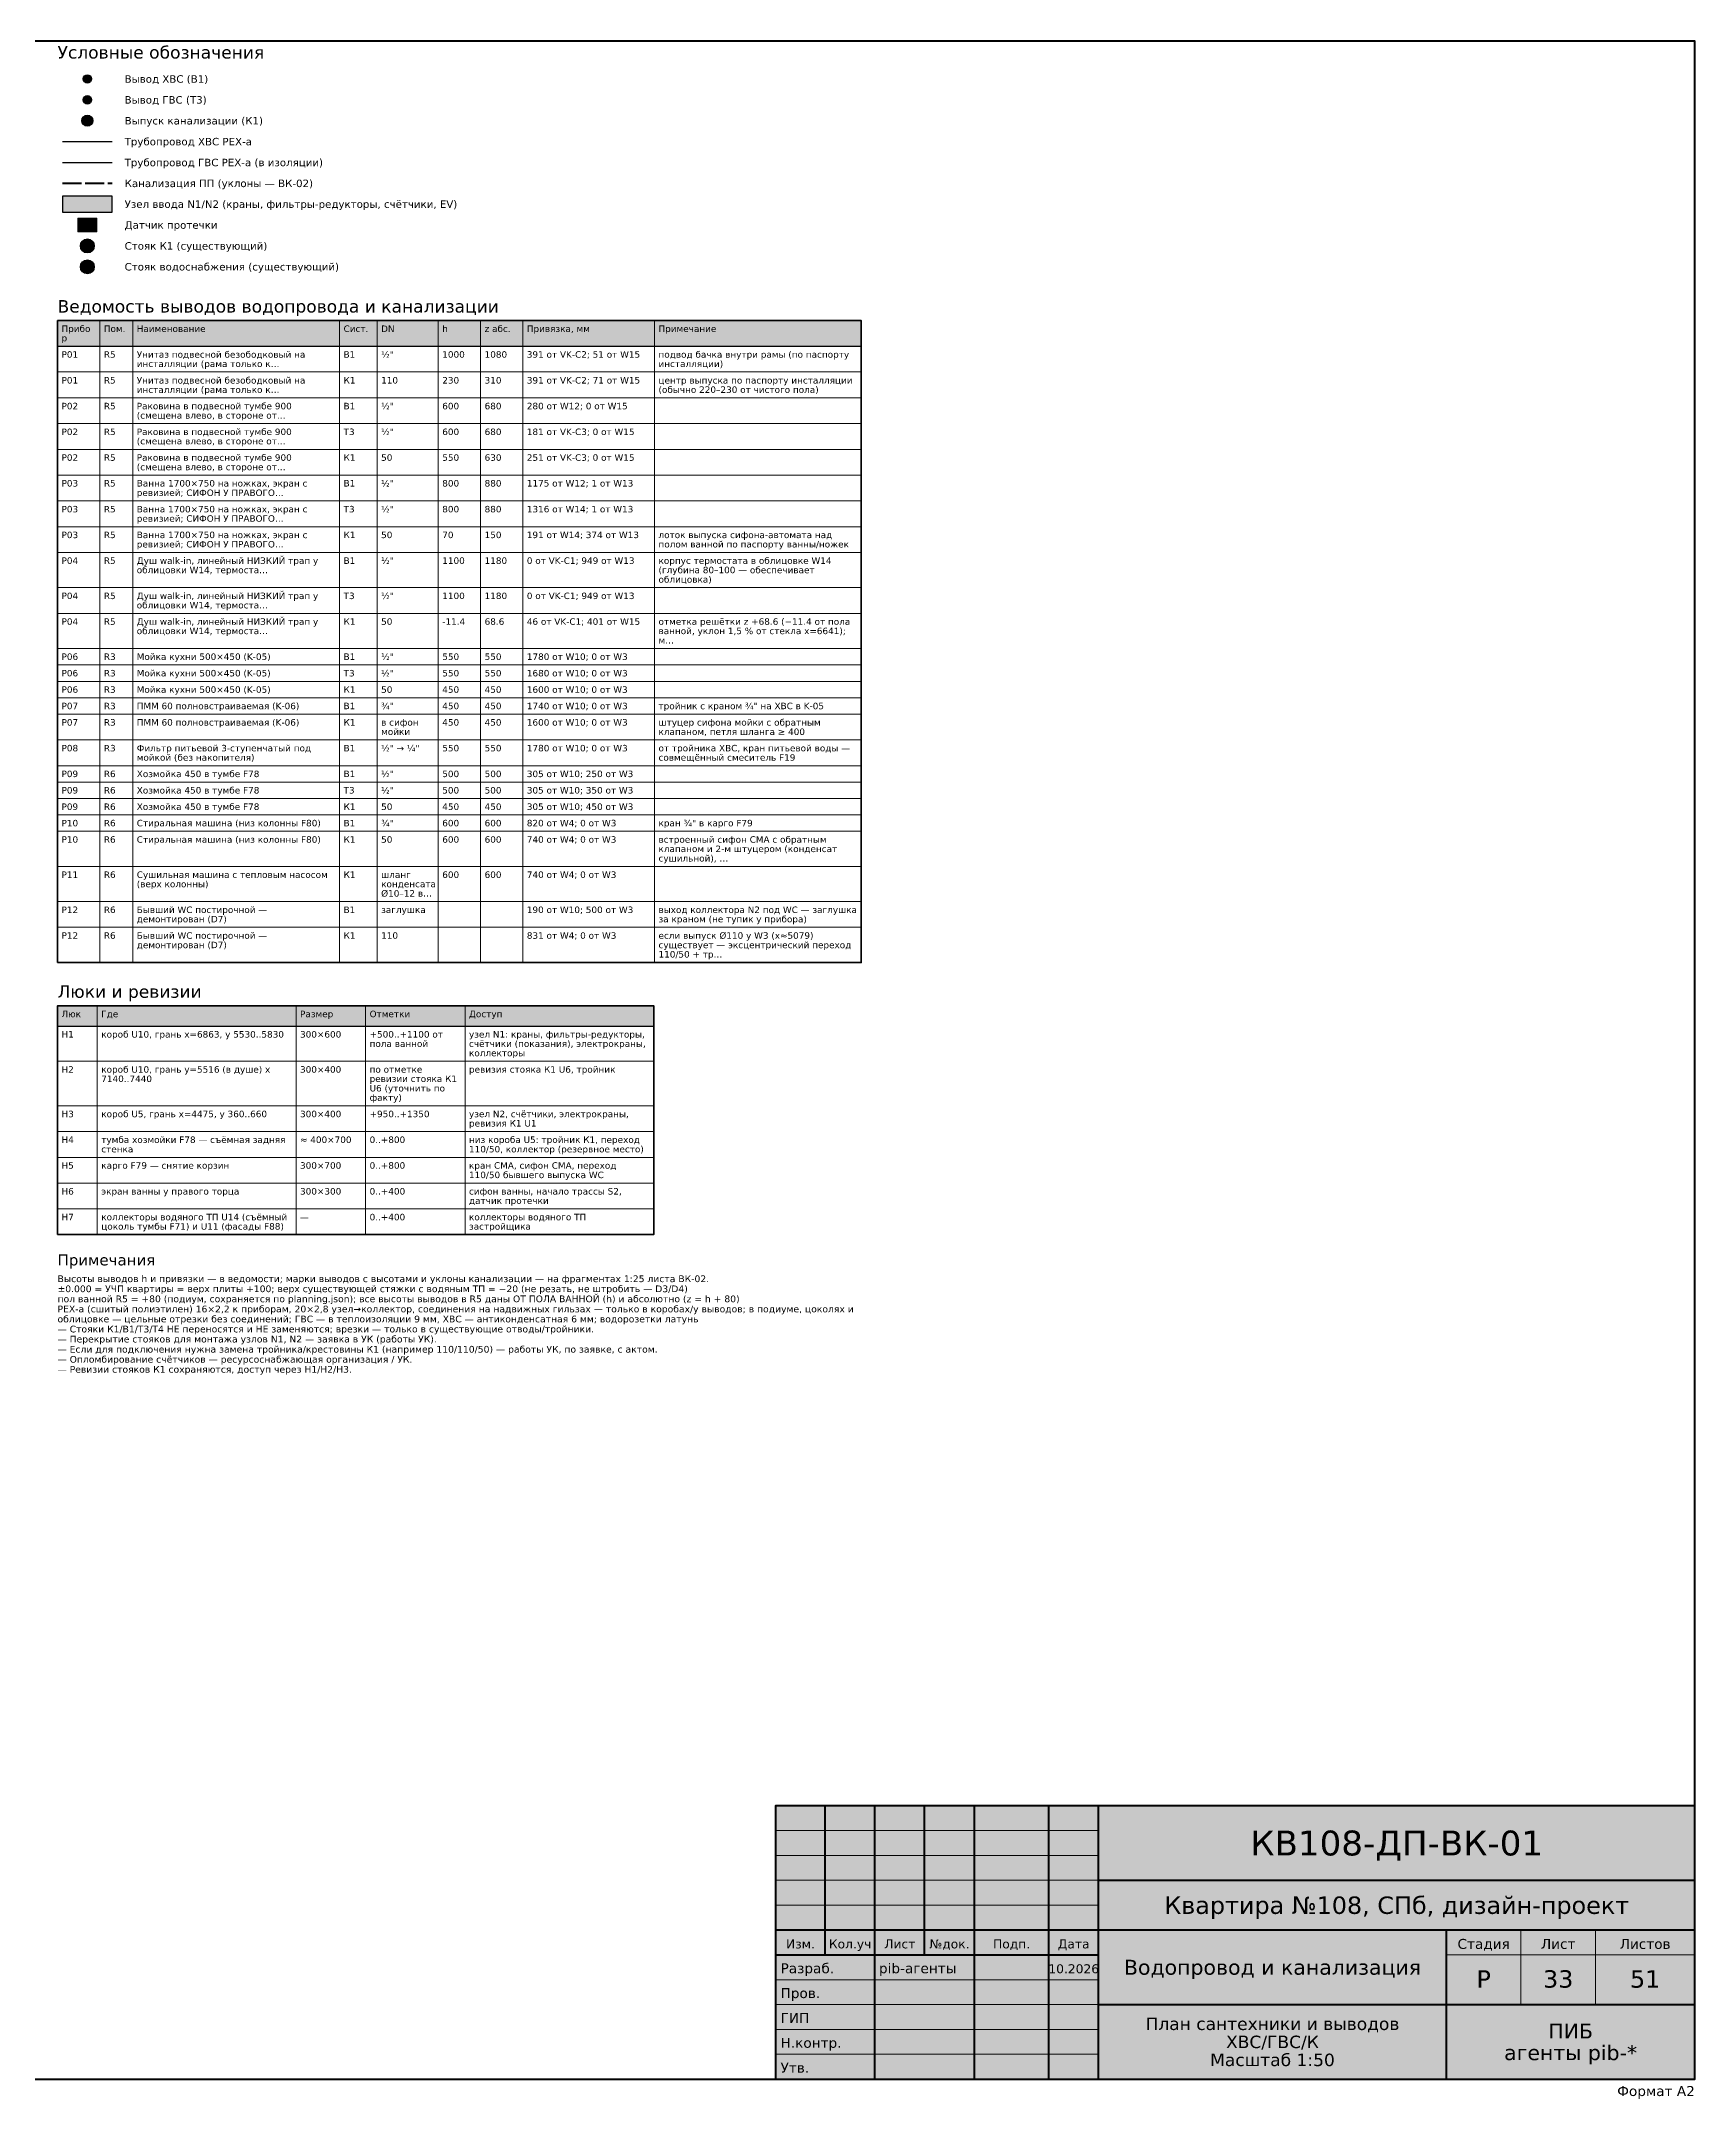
# Model space of a CAD drawing. Header units: millimetres. Extents: x 974 to 29450, y 51 to 20750.
# Drawn here: x 12810 to 29450, y 51 to 20750 of the extents above; entities that cross this region are included whole.
import ezdxf
from ezdxf.enums import TextEntityAlignment as Align

# ---------------------------------------------------------------- set-up
doc = ezdxf.new("R2010")
doc.units = ezdxf.units.MM
doc.linetypes.add('DASHED', pattern=[1.524, 1.27, -0.254])
doc.layers.add('FRAME', color=7, linetype='CONTINUOUS')
doc.layers.add('TEXT', color=7, linetype='CONTINUOUS')
doc.styles.add('GOST', font='DejaVuSans.ttf')

msp = doc.modelspace()

# ---------------------------------------------------------------- hatches: boundary and pattern name
at = {"layer": 'FRAME', "true_color": 0xffffff}
h = msp.add_hatch(color=7, dxfattribs=at)
h.dxf.hatch_style = 1
h.paths.add_polyline_path([(20200, 250), (29450, 250), (29450, 3000), (20200, 3000)])
at = {"layer": 'TEXT', "true_color": 0xffffff}
h = msp.add_hatch(color=7, dxfattribs=at)
h.dxf.hatch_style = 1
edge = h.paths.add_edge_path()
edge.add_arc((13275, 20370), 42.5, 0, 360)
at = {"layer": 'TEXT', "true_color": 0xd62728}
h = msp.add_hatch(color=7, dxfattribs=at)
h.dxf.hatch_style = 1
edge = h.paths.add_edge_path()
edge.add_arc((13275, 20160), 42.5, 0, 360)
at = {"layer": 'TEXT', "true_color": 0xffffff}
h = msp.add_hatch(color=7, dxfattribs=at)
h.dxf.hatch_style = 1
edge = h.paths.add_edge_path()
edge.add_arc((13275, 19950), 55, 0, 360)
at = {"layer": 'TEXT', "true_color": 0x6b3d1f}
h = msp.add_hatch(color=7, dxfattribs=at)
h.dxf.hatch_style = 1
edge = h.paths.add_edge_path()
edge.add_arc((13275, 19950), 24.8, 0, 360)
at = {"layer": 'TEXT', "true_color": 0xffe9a8}
h = msp.add_hatch(color=7, dxfattribs=at)
h.dxf.hatch_style = 1
h.paths.add_polyline_path([(13025, 19030), (13525, 19030), (13525, 19190), (13025, 19190)])
at = {"layer": 'TEXT', "true_color": 0xffffff}
h = msp.add_hatch(color=7, dxfattribs=at)
h.dxf.hatch_style = 1
h.paths.add_polyline_path([(13179, 18832), (13371, 18832), (13371, 18968), (13179, 18968)])
h = msp.add_hatch(color=7, dxfattribs=at)
h.dxf.hatch_style = 1
edge = h.paths.add_edge_path()
edge.add_arc((13275, 18690), 70, 0, 360)
at = {"layer": 'TEXT', "true_color": 0x6b3d1f}
h = msp.add_hatch(color=7, dxfattribs=at)
h.dxf.hatch_style = 1
edge = h.paths.add_edge_path()
edge.add_arc((13275, 18690), 31.5, 0, 360)
at = {"layer": 'TEXT', "true_color": 0xffffff}
h = msp.add_hatch(color=7, dxfattribs=at)
h.dxf.hatch_style = 1
edge = h.paths.add_edge_path()
edge.add_arc((13275, 18480), 70, 0, 360)
at = {"layer": 'TEXT', "true_color": 0xe6e6e6}
h = msp.add_hatch(color=7, dxfattribs=at)
h.dxf.hatch_style = 1
h.paths.add_polyline_path([(12975, 17681), (21062, 17681), (21062, 17940), (12975, 17940)])
h = msp.add_hatch(color=7, dxfattribs=at)
h.dxf.hatch_style = 1
h.paths.add_polyline_path([(12975, 10842), (18975, 10842), (18975, 11047), (12975, 11047)])

# ---------------------------------------------------------------- linework, layer by layer
at = {"layer": 'FRAME', "color": 7, "lineweight": 50}
for points in [[(1000, 250), (29450, 250), (29450, 20750), (1000, 20750)], [(20200, 250), (29450, 250), (29450, 3000), (20200, 3000)]]:
    msp.add_lwpolyline(points, close=True, dxfattribs=at)
for points in [[(20700, 1500), (20700, 3000)], [(21200, 250), (21200, 3000)], [(21700, 1500), (21700, 3000)], [(22200, 250), (22200, 3000)], [(22950, 250), (22950, 3000)], [(23450, 250), (23450, 3000)], [(23450, 2250), (29450, 2250)], [(20200, 1750), (23450, 1750)], [(23450, 1750), (29450, 1750)], [(26950, 250), (26950, 1750)], [(20200, 1500), (23450, 1500)], [(23450, 1000), (29450, 1000)]]:
    msp.add_lwpolyline(points, dxfattribs=at)
at = {"layer": 'FRAME', "color": 7, "lineweight": 20}
for points in [[(20200, 2750), (23450, 2750)], [(20200, 2500), (23450, 2500)], [(20200, 2250), (23450, 2250)], [(20200, 2000), (23450, 2000)], [(27700, 1000), (27700, 1750)], [(28450, 1000), (28450, 1750)], [(26950, 1500), (29450, 1500)], [(20200, 1250), (23450, 1250)], [(20200, 1000), (23450, 1000)], [(20200, 750), (23450, 750)], [(20200, 500), (23450, 500)]]:
    msp.add_lwpolyline(points, dxfattribs=at)
at = {"layer": 'TEXT', "lineweight": 30, "true_color": 0x1f6fd6}
msp.add_lwpolyline([(13025, 19740), (13525, 19740)], dxfattribs=at)
at = {"layer": 'TEXT', "lineweight": 30, "true_color": 0xd62728}
msp.add_lwpolyline([(13025, 19530), (13525, 19530)], dxfattribs=at)
at = {"layer": 'TEXT', "linetype": 'DASHED', "lineweight": 50, "ltscale": 150, "true_color": 0x6b3d1f}
msp.add_lwpolyline([(13025, 19320), (13525, 19320)], dxfattribs=at)
at = {"layer": 'TEXT', "color": 7, "lineweight": 30}
msp.add_lwpolyline([(13025, 19030), (13525, 19030), (13525, 19190), (13025, 19190)], close=True, dxfattribs=at)
at = {"layer": 'TEXT', "lineweight": 20, "true_color": 0x1e7d32}
msp.add_lwpolyline([(13179, 18832), (13371, 18832), (13371, 18968), (13179, 18968)], close=True, dxfattribs=at)
at = {"layer": 'TEXT', "color": 7, "lineweight": 25}
for points in [[(12975, 17681), (21062, 17681), (21062, 17940), (12975, 17940)], [(12975, 10842), (18975, 10842), (18975, 11047), (12975, 11047)]]:
    msp.add_lwpolyline(points, close=True, dxfattribs=at)
at = {"layer": 'TEXT', "color": 7, "lineweight": 15}
for points in [[(12975, 17940), (12975, 17681)], [(13401, 17940), (13401, 17681)], [(13732, 17940), (13732, 17681)], [(15813, 17940), (15813, 17681)], [(16191, 17940), (16191, 17681)], [(16806, 17940), (16806, 17681)], [(17232, 17940), (17232, 17681)], [(17657, 17940), (17657, 17681)], [(18982, 17940), (18982, 17681)], [(21062, 17940), (21062, 17681)], [(12975, 17681), (12975, 17422)], [(13401, 17681), (13401, 17422)], [(13732, 17681), (13732, 17422)], [(15813, 17681), (15813, 17422)], [(16191, 17681), (16191, 17422)], [(16806, 17681), (16806, 17422)], [(17232, 17681), (17232, 17422)], [(17657, 17681), (17657, 17422)], [(18982, 17681), (18982, 17422)], [(21062, 17681), (21062, 17422)], [(12975, 17422), (12975, 17162)], [(13401, 17422), (13401, 17162)], [(13732, 17422), (13732, 17162)], [(15813, 17422), (15813, 17162)], [(16191, 17422), (16191, 17162)], [(16806, 17422), (16806, 17162)], [(17232, 17422), (17232, 17162)], [(17657, 17422), (17657, 17162)], [(18982, 17422), (18982, 17162)], [(21062, 17422), (21062, 17162)], [(12975, 17162), (12975, 16903)], [(13401, 17162), (13401, 16903)], [(13732, 17162), (13732, 16903)], [(15813, 17162), (15813, 16903)], [(16191, 17162), (16191, 16903)], [(16806, 17162), (16806, 16903)], [(17232, 17162), (17232, 16903)], [(17657, 17162), (17657, 16903)], [(18982, 17162), (18982, 16903)], [(21062, 17162), (21062, 16903)], [(12975, 16903), (12975, 16644)], [(13401, 16903), (13401, 16644)], [(13732, 16903), (13732, 16644)], [(15813, 16903), (15813, 16644)], [(16191, 16903), (16191, 16644)], [(16806, 16903), (16806, 16644)], [(17232, 16903), (17232, 16644)], [(17657, 16903), (17657, 16644)], [(18982, 16903), (18982, 16644)], [(21062, 16903), (21062, 16644)], [(12975, 16644), (12975, 16384)], [(13401, 16644), (13401, 16384)], [(13732, 16644), (13732, 16384)], [(15813, 16644), (15813, 16384)], [(16191, 16644), (16191, 16384)], [(16806, 16644), (16806, 16384)], [(17232, 16644), (17232, 16384)], [(17657, 16644), (17657, 16384)], [(18982, 16644), (18982, 16384)], [(21062, 16644), (21062, 16384)], [(12975, 16384), (12975, 16125)], [(13401, 16384), (13401, 16125)], [(13732, 16384), (13732, 16125)], [(15813, 16384), (15813, 16125)], [(16191, 16384), (16191, 16125)], [(16806, 16384), (16806, 16125)], [(17232, 16384), (17232, 16125)], [(17657, 16384), (17657, 16125)], [(18982, 16384), (18982, 16125)], [(21062, 16384), (21062, 16125)], [(12975, 16125), (12975, 15866)], [(13401, 16125), (13401, 15866)], [(13732, 16125), (13732, 15866)], [(15813, 16125), (15813, 15866)], [(16191, 16125), (16191, 15866)], [(16806, 16125), (16806, 15866)], [(17232, 16125), (17232, 15866)], [(17657, 16125), (17657, 15866)], [(18982, 16125), (18982, 15866)], [(21062, 16125), (21062, 15866)], [(12975, 15866), (12975, 15607)], [(13401, 15866), (13401, 15607)], [(13732, 15866), (13732, 15607)], [(15813, 15866), (15813, 15607)], [(16191, 15866), (16191, 15607)], [(16806, 15866), (16806, 15607)], [(17232, 15866), (17232, 15607)], [(17657, 15866), (17657, 15607)], [(18982, 15866), (18982, 15607)], [(21062, 15866), (21062, 15607)], [(12975, 15607), (12975, 15253)], [(13401, 15607), (13401, 15253)], [(13732, 15607), (13732, 15253)], [(15813, 15607), (15813, 15253)], [(16191, 15607), (16191, 15253)], [(16806, 15607), (16806, 15253)], [(17232, 15607), (17232, 15253)], [(17657, 15607), (17657, 15253)], [(18982, 15607), (18982, 15253)], [(21062, 15607), (21062, 15253)], [(12975, 15253), (12975, 14994)], [(13401, 15253), (13401, 14994)], [(13732, 15253), (13732, 14994)], [(15813, 15253), (15813, 14994)], [(16191, 15253), (16191, 14994)], [(16806, 15253), (16806, 14994)], [(17232, 15253), (17232, 14994)], [(17657, 15253), (17657, 14994)], [(18982, 15253), (18982, 14994)], [(21062, 15253), (21062, 14994)], [(12975, 14994), (12975, 14640)], [(13401, 14994), (13401, 14640)], [(13732, 14994), (13732, 14640)], [(15813, 14994), (15813, 14640)], [(16191, 14994), (16191, 14640)], [(16806, 14994), (16806, 14640)], [(17232, 14994), (17232, 14640)], [(17657, 14994), (17657, 14640)], [(18982, 14994), (18982, 14640)], [(21062, 14994), (21062, 14640)], [(12975, 14640), (12975, 14476)], [(13401, 14640), (13401, 14476)], [(13732, 14640), (13732, 14476)], [(15813, 14640), (15813, 14476)], [(16191, 14640), (16191, 14476)], [(16806, 14640), (16806, 14476)], [(17232, 14640), (17232, 14476)], [(17657, 14640), (17657, 14476)], [(18982, 14640), (18982, 14476)], [(21062, 14640), (21062, 14476)], [(12975, 14476), (12975, 14310)], [(12975, 14310), (12975, 14145)], [(13401, 14476), (13401, 14310)], [(13401, 14310), (13401, 14145)], [(13732, 14476), (13732, 14310)], [(13732, 14310), (13732, 14145)], [(15813, 14476), (15813, 14310)], [(15813, 14310), (15813, 14145)], [(16191, 14476), (16191, 14310)], [(16191, 14310), (16191, 14145)], [(16806, 14476), (16806, 14310)], [(16806, 14310), (16806, 14145)], [(17232, 14476), (17232, 14310)], [(17232, 14310), (17232, 14145)], [(17657, 14476), (17657, 14310)], [(17657, 14310), (17657, 14145)], [(18982, 14476), (18982, 14310)], [(18982, 14310), (18982, 14145)], [(21062, 14476), (21062, 14310)], [(21062, 14310), (21062, 14145)], [(12975, 14145), (12975, 13980)], [(13401, 14145), (13401, 13980)], [(13732, 14145), (13732, 13980)], [(15813, 14145), (15813, 13980)], [(16191, 14145), (16191, 13980)], [(16806, 14145), (16806, 13980)], [(17232, 14145), (17232, 13980)], [(17657, 14145), (17657, 13980)], [(18982, 14145), (18982, 13980)], [(21062, 14145), (21062, 13980)], [(12975, 13980), (12975, 13721)], [(13401, 13980), (13401, 13721)], [(13732, 13980), (13732, 13721)], [(15813, 13980), (15813, 13721)], [(16191, 13980), (16191, 13721)], [(16806, 13980), (16806, 13721)], [(17232, 13980), (17232, 13721)], [(17657, 13980), (17657, 13721)], [(18982, 13980), (18982, 13721)], [(21062, 13980), (21062, 13721)], [(12975, 13721), (12975, 13462)], [(13401, 13721), (13401, 13462)], [(13732, 13721), (13732, 13462)], [(15813, 13721), (15813, 13462)], [(16191, 13721), (16191, 13462)], [(16806, 13721), (16806, 13462)], [(17232, 13721), (17232, 13462)], [(17657, 13721), (17657, 13462)], [(18982, 13721), (18982, 13462)], [(21062, 13721), (21062, 13462)], [(12975, 13462), (12975, 13297)], [(13401, 13462), (13401, 13297)], [(13732, 13462), (13732, 13297)], [(15813, 13462), (15813, 13297)], [(16191, 13462), (16191, 13297)], [(16806, 13462), (16806, 13297)], [(17232, 13462), (17232, 13297)], [(17657, 13462), (17657, 13297)], [(18982, 13462), (18982, 13297)], [(21062, 13462), (21062, 13297)], [(12975, 13297), (12975, 13132)], [(13401, 13297), (13401, 13132)], [(13732, 13297), (13732, 13132)], [(15813, 13297), (15813, 13132)], [(16191, 13297), (16191, 13132)], [(16806, 13297), (16806, 13132)], [(17232, 13297), (17232, 13132)], [(17657, 13297), (17657, 13132)], [(18982, 13297), (18982, 13132)], [(21062, 13297), (21062, 13132)], [(12975, 13132), (12975, 12967)], [(13401, 13132), (13401, 12967)], [(13732, 13132), (13732, 12967)], [(15813, 13132), (15813, 12967)], [(16191, 13132), (16191, 12967)], [(16806, 13132), (16806, 12967)], [(17232, 13132), (17232, 12967)], [(17657, 13132), (17657, 12967)], [(18982, 13132), (18982, 12967)], [(21062, 13132), (21062, 12967)], [(12975, 12967), (12975, 12802)], [(13401, 12967), (13401, 12802)], [(13732, 12967), (13732, 12802)], [(15813, 12967), (15813, 12802)], [(16191, 12967), (16191, 12802)], [(16806, 12967), (16806, 12802)], [(17232, 12967), (17232, 12802)], [(17657, 12967), (17657, 12802)], [(18982, 12967), (18982, 12802)], [(21062, 12967), (21062, 12802)], [(12975, 12802), (12975, 12448)], [(13401, 12802), (13401, 12448)], [(13732, 12802), (13732, 12448)], [(15813, 12802), (15813, 12448)], [(16191, 12802), (16191, 12448)], [(16806, 12802), (16806, 12448)], [(17232, 12802), (17232, 12448)], [(17657, 12802), (17657, 12448)], [(18982, 12802), (18982, 12448)], [(21062, 12802), (21062, 12448)], [(12975, 12448), (12975, 12095)], [(13401, 12448), (13401, 12095)], [(13732, 12448), (13732, 12095)], [(15813, 12448), (15813, 12095)], [(16191, 12448), (16191, 12095)], [(16806, 12448), (16806, 12095)], [(17232, 12448), (17232, 12095)], [(17657, 12448), (17657, 12095)], [(18982, 12448), (18982, 12095)], [(21062, 12448), (21062, 12095)], [(12975, 12095), (12975, 11836)], [(13401, 12095), (13401, 11836)], [(13732, 12095), (13732, 11836)], [(15813, 12095), (15813, 11836)], [(16191, 12095), (16191, 11836)], [(16806, 12095), (16806, 11836)], [(17232, 12095), (17232, 11836)], [(17657, 12095), (17657, 11836)], [(18982, 12095), (18982, 11836)], [(21062, 12095), (21062, 11836)], [(12975, 11836), (12975, 11482)], [(13401, 11836), (13401, 11482)], [(13732, 11836), (13732, 11482)], [(15813, 11836), (15813, 11482)], [(16191, 11836), (16191, 11482)], [(16806, 11836), (16806, 11482)], [(17232, 11836), (17232, 11482)], [(17657, 11836), (17657, 11482)], [(18982, 11836), (18982, 11482)], [(21062, 11836), (21062, 11482)], [(12975, 11047), (12975, 10842)], [(13375, 11047), (13375, 10842)], [(15375, 11047), (15375, 10842)], [(16075, 11047), (16075, 10842)], [(17075, 11047), (17075, 10842)], [(18975, 11047), (18975, 10842)], [(12975, 10842), (12975, 10489)], [(13375, 10842), (13375, 10489)], [(15375, 10842), (15375, 10489)], [(16075, 10842), (16075, 10489)], [(17075, 10842), (17075, 10489)], [(18975, 10842), (18975, 10489)], [(12975, 10489), (12975, 10041)], [(13375, 10489), (13375, 10041)], [(15375, 10489), (15375, 10041)], [(16075, 10489), (16075, 10041)], [(17075, 10489), (17075, 10041)], [(18975, 10489), (18975, 10041)], [(12975, 10041), (12975, 9782)], [(13375, 10041), (13375, 9782)], [(15375, 10041), (15375, 9782)], [(16075, 10041), (16075, 9782)], [(17075, 10041), (17075, 9782)], [(18975, 10041), (18975, 9782)], [(12975, 9782), (12975, 9522)], [(13375, 9782), (13375, 9522)], [(15375, 9782), (15375, 9522)], [(16075, 9782), (16075, 9522)], [(17075, 9782), (17075, 9522)], [(18975, 9782), (18975, 9522)], [(12975, 9522), (12975, 9263)], [(13375, 9522), (13375, 9263)], [(15375, 9522), (15375, 9263)], [(16075, 9522), (16075, 9263)], [(17075, 9522), (17075, 9263)], [(18975, 9522), (18975, 9263)], [(12975, 9263), (12975, 9004)], [(13375, 9263), (13375, 9004)], [(15375, 9263), (15375, 9004)], [(16075, 9263), (16075, 9004)], [(17075, 9263), (17075, 9004)], [(18975, 9263), (18975, 9004)], [(12975, 9004), (12975, 8745)], [(13375, 9004), (13375, 8745)], [(15375, 9004), (15375, 8745)], [(16075, 9004), (16075, 8745)], [(17075, 9004), (17075, 8745)], [(18975, 9004), (18975, 8745)]]:
    msp.add_lwpolyline(points, dxfattribs=at)
at = {"layer": 'TEXT', "color": 7, "lineweight": 35}
for points in [[(12975, 11482), (21062, 11482), (21062, 17940), (12975, 17940)], [(12975, 8745), (18975, 8745), (18975, 11047), (12975, 11047)]]:
    msp.add_lwpolyline(points, close=True, dxfattribs=at)
at = {"layer": 'TEXT', "color": 7, "lineweight": 15}
for points in [[(12975, 17422), (21062, 17422), (21062, 17681), (12975, 17681)], [(12975, 17162), (21062, 17162), (21062, 17422), (12975, 17422)], [(12975, 16903), (21062, 16903), (21062, 17162), (12975, 17162)], [(12975, 16644), (21062, 16644), (21062, 16903), (12975, 16903)], [(12975, 16384), (21062, 16384), (21062, 16644), (12975, 16644)], [(12975, 16125), (21062, 16125), (21062, 16384), (12975, 16384)], [(12975, 15866), (21062, 15866), (21062, 16125), (12975, 16125)], [(12975, 15607), (21062, 15607), (21062, 15866), (12975, 15866)], [(12975, 15253), (21062, 15253), (21062, 15607), (12975, 15607)], [(12975, 14994), (21062, 14994), (21062, 15253), (12975, 15253)], [(12975, 14640), (21062, 14640), (21062, 14994), (12975, 14994)], [(12975, 14476), (21062, 14476), (21062, 14640), (12975, 14640)], [(12975, 14310), (21062, 14310), (21062, 14476), (12975, 14476)], [(12975, 14145), (21062, 14145), (21062, 14310), (12975, 14310)], [(12975, 13980), (21062, 13980), (21062, 14145), (12975, 14145)], [(12975, 13721), (21062, 13721), (21062, 13980), (12975, 13980)], [(12975, 13462), (21062, 13462), (21062, 13721), (12975, 13721)], [(12975, 13297), (21062, 13297), (21062, 13462), (12975, 13462)], [(12975, 13132), (21062, 13132), (21062, 13297), (12975, 13297)], [(12975, 12967), (21062, 12967), (21062, 13132), (12975, 13132)], [(12975, 12802), (21062, 12802), (21062, 12967), (12975, 12967)], [(12975, 12448), (21062, 12448), (21062, 12802), (12975, 12802)], [(12975, 12095), (21062, 12095), (21062, 12448), (12975, 12448)], [(12975, 11836), (21062, 11836), (21062, 12095), (12975, 12095)], [(12975, 11482), (21062, 11482), (21062, 11836), (12975, 11836)], [(12975, 10489), (18975, 10489), (18975, 10842), (12975, 10842)], [(12975, 10041), (18975, 10041), (18975, 10489), (12975, 10489)], [(12975, 9782), (18975, 9782), (18975, 10041), (12975, 10041)], [(12975, 9522), (18975, 9522), (18975, 9782), (12975, 9782)], [(12975, 9263), (18975, 9263), (18975, 9522), (12975, 9522)], [(12975, 9004), (18975, 9004), (18975, 9263), (12975, 9263)], [(12975, 8745), (18975, 8745), (18975, 9004), (12975, 9004)]]:
    msp.add_lwpolyline(points, close=True, dxfattribs=at)
at = {"layer": 'TEXT', "lineweight": 30, "true_color": 0x1f6fd6}
for centre, radius in [((13275, 20370), 42.5), ((13275, 18480), 70)]:
    msp.add_circle(centre, radius, dxfattribs=at)
at = {"layer": 'TEXT', "lineweight": 30, "true_color": 0xd62728}
msp.add_circle((13275, 20160), 42.5, dxfattribs=at)
at = {"layer": 'TEXT', "lineweight": 30, "true_color": 0x6b3d1f}
for centre, radius in [((13275, 19950), 55), ((13275, 18690), 70)]:
    msp.add_circle(centre, radius, dxfattribs=at)
at = {"layer": 'TEXT', "lineweight": 13, "true_color": 0x6b3d1f}
for centre, radius in [((13275, 19950), 24.8), ((13275, 18690), 31.5)]:
    msp.add_circle(centre, radius, dxfattribs=at)

# ---------------------------------------------------------------- texts
at = {"layer": 'FRAME', "color": 7, "style": 'GOST'}
for s, height, p in [('КВ108-ДП-ВК-01', 250, (26450, 2500)), ('Квартира №108, СПб, дизайн-проект', 175, (26450, 1912)), ('Стадия', 100, (27325, 1560)), ('Лист', 100, (28075, 1560)), ('Листов', 100, (28950, 1560)), ('Изм.', 90, (20450, 1565)), ('Кол.уч', 90, (20950, 1565)), ('Лист', 90, (21450, 1565)), ('№док.', 90, (21950, 1565)), ('Подп.', 90, (22575, 1565)), ('Дата', 90, (23200, 1565)), ('Водопровод и канализация', 150, (25200, 1300)), ('10.2026', 90, (23200, 1315)), ('Р', 175, (27325, 1170)), ('33', 175, (28075, 1170)), ('51', 175, (28950, 1170)), ('План сантехники и выводов', 125, (25200, 744)), ('ХВС/ГВС/К', 125, (25200, 562)), ('ПИБ', 150, (28200, 659)), ('Масштаб 1:50', 125, (25200, 381)), ('агенты pib-*', 150, (28200, 441))]:
    msp.add_text(s, height=height, dxfattribs=at).set_placement(p, align=Align.CENTER)
for s, p in [('Разраб.', (20250, 1315)), ('pib-агенты', (21240, 1315)), ('Пров.', (20250, 1065)), ('ГИП', (20250, 815)), ('Н.контр.', (20250, 565)), ('Утв.', (20250, 315))]:
    msp.add_text(s, height=100, dxfattribs=at).set_placement(p)
msp.add_text('Формат A2', height=100, dxfattribs=at).set_placement((29450, 80), align=Align.RIGHT)
at = {"layer": 'TEXT', "color": 7, "style": 'GOST'}
for s, height, p in [('Условные обозначения', 125, (12975, 20575)), ('Вывод ХВС (В1)', 75, (13650, 20332)), ('Вывод ГВС (Т3)', 75, (13650, 20122)), ('Выпуск канализации (К1)', 75, (13650, 19912)), ('Трубопровод ХВС PEX-a', 75, (13650, 19702)), ('Трубопровод ГВС PEX-a (в изоляции)', 75, (13650, 19492)), ('Канализация ПП (уклоны — ВК-02)', 75, (13650, 19282)), ('Узел ввода N1/N2 (краны, фильтры-редукторы, счётчики, EV)', 75, (13650, 19073)), ('Датчик протечки', 75, (13650, 18863)), ('Стояк К1 (существующий)', 75, (13650, 18653)), ('Стояк водоснабжения (существующий)', 75, (13650, 18443)), ('Ведомость выводов водопровода и канализации', 125, (12975, 18020)), ('Прибо', 65, (13015, 17825)), ('Пом.', 65, (13441, 17825)), ('Наименование', 65, (13772, 17825)), ('Сист.', 65, (15853, 17825)), ('DN', 65, (16231, 17825)), ('h', 65, (16846, 17825)), ('z абс.', 65, (17272, 17825)), ('Привязка, мм', 65, (17697, 17825)), ('Примечание', 65, (19022, 17825)), ('р', 65, (13015, 17731)), ('P01', 65, (13015, 17566)), ('R5', 65, (13441, 17566)), ('Унитаз подвесной безободковый на', 65, (13772, 17566)), ('В1', 65, (15853, 17566)), ('½"', 65, (16231, 17566)), ('1000', 65, (16846, 17566)), ('1080', 65, (17272, 17566)), ('391 от VK-C2; 51 от W15', 65, (17697, 17566)), ('подвод бачка внутри рамы (по паспорту', 65, (19022, 17566)), ('инсталляции (рама только к…', 65, (13772, 17472)), ('инсталляции)', 65, (19022, 17472)), ('P01', 65, (13015, 17306)), ('R5', 65, (13441, 17306)), ('Унитаз подвесной безободковый на', 65, (13772, 17306)), ('инсталляции (рама только к…', 65, (13772, 17212)), ('К1', 65, (15853, 17306)), ('110', 65, (16231, 17306)), ('230', 65, (16846, 17306)), ('310', 65, (17272, 17306)), ('391 от VK-C2; 71 от W15', 65, (17697, 17306)), ('(обычно 220–230 от чистого пола)', 65, (19022, 17212)), ('центр выпуска по паспорту инсталляции', 65, (19022, 17306)), ('P02', 65, (13015, 17047)), ('R5', 65, (13441, 17047)), ('(смещена влево, в стороне от…', 65, (13772, 16953)), ('Раковина в подвесной тумбе 900', 65, (13772, 17047)), ('В1', 65, (15853, 17047)), ('½"', 65, (16231, 17047)), ('600', 65, (16846, 17047)), ('680', 65, (17272, 17047)), ('280 от W12; 0 от W15', 65, (17697, 17047)), ('P02', 65, (13015, 16788)), ('R5', 65, (13441, 16788)), ('Раковина в подвесной тумбе 900', 65, (13772, 16788)), ('Т3', 65, (15853, 16788)), ('½"', 65, (16231, 16788)), ('600', 65, (16846, 16788)), ('680', 65, (17272, 16788)), ('181 от VK-C3; 0 от W15', 65, (17697, 16788)), ('P02', 65, (13015, 16529)), ('R5', 65, (13441, 16529)), ('(смещена влево, в стороне от…', 65, (13772, 16694)), ('Раковина в подвесной тумбе 900', 65, (13772, 16529)), ('К1', 65, (15853, 16529)), ('50', 65, (16231, 16529)), ('550', 65, (16846, 16529)), ('630', 65, (17272, 16529)), ('251 от VK-C3; 0 от W15', 65, (17697, 16529)), ('(смещена влево, в стороне от…', 65, (13772, 16434)), ('P03', 65, (13015, 16270)), ('R5', 65, (13441, 16270)), ('Ванна 1700×750 на ножках, экран с', 65, (13772, 16270)), ('ревизией; СИФОН У ПРАВОГО…', 65, (13772, 16175)), ('В1', 65, (15853, 16270)), ('½"', 65, (16231, 16270)), ('800', 65, (16846, 16270)), ('880', 65, (17272, 16270)), ('1175 от W12; 1 от W13', 65, (17697, 16270)), ('P03', 65, (13015, 16010)), ('R5', 65, (13441, 16010)), ('Ванна 1700×750 на ножках, экран с', 65, (13772, 16010)), ('ревизией; СИФОН У ПРАВОГО…', 65, (13772, 15916)), ('Т3', 65, (15853, 16010)), ('½"', 65, (16231, 16010)), ('800', 65, (16846, 16010)), ('880', 65, (17272, 16010)), ('1316 от W14; 1 от W13', 65, (17697, 16010)), ('P03', 65, (13015, 15751)), ('R5', 65, (13441, 15751)), ('Ванна 1700×750 на ножках, экран с', 65, (13772, 15751)), ('К1', 65, (15853, 15751)), ('50', 65, (16231, 15751)), ('70', 65, (16846, 15751)), ('150', 65, (17272, 15751)), ('191 от W14; 374 от W13', 65, (17697, 15751)), ('лоток выпуска сифона-автомата над', 65, (19022, 15751)), ('P04', 65, (13015, 15492)), ('R5', 65, (13441, 15492)), ('Душ walk-in, линейный НИЗКИЙ трап у', 65, (13772, 15492)), ('ревизией; СИФОН У ПРАВОГО…', 65, (13772, 15657)), ('В1', 65, (15853, 15492)), ('½"', 65, (16231, 15492)), ('1100', 65, (16846, 15492)), ('1180', 65, (17272, 15492)), ('0 от VK-C1; 949 от W13', 65, (17697, 15492)), ('полом ванной по паспорту ванны/ножек', 65, (19022, 15657)), ('корпус термостата в облицовке W14', 65, (19022, 15492)), ('облицовки W14, термоста…', 65, (13772, 15398)), ('облицовка)', 65, (19022, 15303)), ('(глубина 80–100 — обеспечивает', 65, (19022, 15398)), ('P04', 65, (13015, 15138)), ('R5', 65, (13441, 15138)), ('Душ walk-in, линейный НИЗКИЙ трап у', 65, (13772, 15138)), ('облицовки W14, термоста…', 65, (13772, 15044)), ('Т3', 65, (15853, 15138)), ('½"', 65, (16231, 15138)), ('1100', 65, (16846, 15138)), ('1180', 65, (17272, 15138)), ('0 от VK-C1; 949 от W13', 65, (17697, 15138)), ('P04', 65, (13015, 14879)), ('R5', 65, (13441, 14879)), ('Душ walk-in, линейный НИЗКИЙ трап у', 65, (13772, 14879)), ('К1', 65, (15853, 14879)), ('50', 65, (16231, 14879)), ('-11.4', 65, (16846, 14879)), ('68.6', 65, (17272, 14879)), ('46 от VK-C1; 401 от W15', 65, (17697, 14879)), ('отметка решётки z +68.6 (−11.4 от пола', 65, (19022, 14879)), ('облицовки W14, термоста…', 65, (13772, 14785)), ('ванной, уклон 1,5 % от стекла x=6641);', 65, (19022, 14785)), ('м…', 65, (19022, 14690)), ('P06', 65, (13015, 14526)), ('R3', 65, (13441, 14526)), ('Мойка кухни 500×450 (K-05)', 65, (13772, 14526)), ('В1', 65, (15853, 14526)), ('½"', 65, (16231, 14526)), ('550', 65, (16846, 14526)), ('550', 65, (17272, 14526)), ('1780 от W10; 0 от W3', 65, (17697, 14526)), ('P06', 65, (13015, 14360)), ('R3', 65, (13441, 14360)), ('Мойка кухни 500×450 (K-05)', 65, (13772, 14360)), ('Т3', 65, (15853, 14360)), ('½"', 65, (16231, 14360)), ('550', 65, (16846, 14360)), ('550', 65, (17272, 14360)), ('1680 от W10; 0 от W3', 65, (17697, 14360)), ('P06', 65, (13015, 14195)), ('P07', 65, (13015, 14030)), ('R3', 65, (13441, 14195)), ('R3', 65, (13441, 14030)), ('Мойка кухни 500×450 (K-05)', 65, (13772, 14195)), ('ПММ 60 полновстраиваемая (K-06)', 65, (13772, 14030)), ('К1', 65, (15853, 14195)), ('В1', 65, (15853, 14030)), ('¾"', 65, (16231, 14030)), ('50', 65, (16231, 14195)), ('450', 65, (16846, 14195)), ('450', 65, (16846, 14030)), ('450', 65, (17272, 14195)), ('450', 65, (17272, 14030)), ('1600 от W10; 0 от W3', 65, (17697, 14195)), ('1740 от W10; 0 от W3', 65, (17697, 14030)), ('тройник с краном ¾" на ХВС в K-05', 65, (19022, 14030)), ('P07', 65, (13015, 13865)), ('R3', 65, (13441, 13865)), ('ПММ 60 полновстраиваемая (K-06)', 65, (13772, 13865)), ('К1', 65, (15853, 13865)), ('в сифон', 65, (16231, 13865)), ('450', 65, (16846, 13865)), ('450', 65, (17272, 13865)), ('1600 от W10; 0 от W3', 65, (17697, 13865)), ('штуцер сифона мойки с обратным', 65, (19022, 13865)), ('P08', 65, (13015, 13606)), ('R3', 65, (13441, 13606)), ('Фильтр питьевой 3-ступенчатый под', 65, (13772, 13606)), ('В1', 65, (15853, 13606)), ('½" → ¼"', 65, (16231, 13606)), ('мойки', 65, (16231, 13771)), ('550', 65, (16846, 13606)), ('550', 65, (17272, 13606)), ('1780 от W10; 0 от W3', 65, (17697, 13606)), ('от тройника ХВС, кран питьевой воды —', 65, (19022, 13606)), ('клапаном, петля шланга ≥ 400', 65, (19022, 13771)), ('мойкой (без накопителя)', 65, (13772, 13512)), ('совмещённый смеситель F19', 65, (19022, 13512)), ('P09', 65, (13015, 13347)), ('P09', 65, (13015, 13182)), ('R6', 65, (13441, 13347)), ('R6', 65, (13441, 13182)), ('Хозмойка 450 в тумбе F78', 65, (13772, 13347)), ('Хозмойка 450 в тумбе F78', 65, (13772, 13182)), ('Т3', 65, (15853, 13182)), ('В1', 65, (15853, 13347)), ('½"', 65, (16231, 13347)), ('½"', 65, (16231, 13182)), ('500', 65, (16846, 13347)), ('500', 65, (16846, 13182)), ('500', 65, (17272, 13347)), ('500', 65, (17272, 13182)), ('305 от W10; 250 от W3', 65, (17697, 13347)), ('305 от W10; 350 от W3', 65, (17697, 13182)), ('P09', 65, (13015, 13017)), ('R6', 65, (13441, 13017)), ('Хозмойка 450 в тумбе F78', 65, (13772, 13017)), ('К1', 65, (15853, 13017)), ('50', 65, (16231, 13017)), ('450', 65, (16846, 13017)), ('450', 65, (17272, 13017)), ('305 от W10; 450 от W3', 65, (17697, 13017)), ('P10', 65, (13015, 12852)), ('R6', 65, (13441, 12852)), ('Стиральная машина (низ колонны F80)', 65, (13772, 12852)), ('В1', 65, (15853, 12852)), ('¾"', 65, (16231, 12852)), ('600', 65, (16846, 12852)), ('600', 65, (17272, 12852)), ('820 от W4; 0 от W3', 65, (17697, 12852)), ('кран ¾" в карго F79', 65, (19022, 12852)), ('P10', 65, (13015, 12687)), ('R6', 65, (13441, 12687)), ('Стиральная машина (низ колонны F80)', 65, (13772, 12687)), ('К1', 65, (15853, 12687)), ('50', 65, (16231, 12687)), ('600', 65, (16846, 12687)), ('600', 65, (17272, 12687)), ('740 от W4; 0 от W3', 65, (17697, 12687)), ('встроенный сифон СМА с обратным', 65, (19022, 12687)), ('клапаном и 2-м штуцером (конденсат', 65, (19022, 12593)), ('сушильной), …', 65, (19022, 12498)), ('P11', 65, (13015, 12333)), ('R6', 65, (13441, 12333)), ('Сушильная машина с тепловым насосом', 65, (13772, 12333)), ('(верх колонны)', 65, (13772, 12239)), ('К1', 65, (15853, 12333)), ('Ø10–12 в…', 65, (16231, 12145)), ('шланг', 65, (16231, 12333)), ('конденсата', 65, (16231, 12239)), ('600', 65, (16846, 12333)), ('600', 65, (17272, 12333)), ('740 от W4; 0 от W3', 65, (17697, 12333)), ('P12', 65, (13015, 11980)), ('R6', 65, (13441, 11980)), ('Бывший WC постирочной —', 65, (13772, 11980)), ('В1', 65, (15853, 11980)), ('заглушка', 65, (16231, 11980)), ('190 от W10; 500 от W3', 65, (17697, 11980)), ('выход коллектора N2 под WC — заглушка', 65, (19022, 11980)), ('демонтирован (D7)', 65, (13772, 11886)), ('за краном (не тупик у прибора)', 65, (19022, 11886)), ('P12', 65, (13015, 11721)), ('R6', 65, (13441, 11721)), ('демонтирован (D7)', 65, (13772, 11626)), ('Бывший WC постирочной —', 65, (13772, 11721)), ('К1', 65, (15853, 11721)), ('110', 65, (16231, 11721)), ('831 от W4; 0 от W3', 65, (17697, 11721)), ('если выпуск Ø110 у W3 (x≈5079)', 65, (19022, 11721)), ('существует — эксцентрический переход', 65, (19022, 11626)), ('110/50 + тр…', 65, (19022, 11532)), ('Люки и ревизии', 125, (12975, 11127)), ('Люк', 65, (13015, 10932)), ('Где', 65, (13415, 10932)), ('Размер', 65, (15415, 10932)), ('Отметки', 65, (16115, 10932)), ('Доступ', 65, (17115, 10932)), ('H1', 65, (13015, 10727)), ('короб U10, грань x=6863, y 5530..5830', 65, (13415, 10727)), ('300×600', 65, (15415, 10727)), ('+500..+1100 от', 65, (16115, 10727)), ('узел N1: краны, фильтры-редукторы,', 65, (17115, 10727)), ('пола ванной', 65, (16115, 10633)), ('счётчики (показания), электрокраны,', 65, (17115, 10633)), ('коллекторы', 65, (17115, 10539)), ('H2', 65, (13015, 10374)), ('короб U10, грань y=5516 (в душе) x', 65, (13415, 10374)), ('300×400', 65, (15415, 10374)), ('по отметке', 65, (16115, 10374)), ('ревизия стояка К1 U6, тройник', 65, (17115, 10374)), ('7140..7440', 65, (13415, 10280)), ('факту)', 65, (16115, 10091)), ('ревизии стояка К1', 65, (16115, 10280)), ('U6 (уточнить по', 65, (16115, 10185)), ('H3', 65, (13015, 9926)), ('короб U5, грань x=4475, y 360..660', 65, (13415, 9926)), ('300×400', 65, (15415, 9926)), ('+950..+1350', 65, (16115, 9926)), ('узел N2, счётчики, электрокраны,', 65, (17115, 9926)), ('H4', 65, (13015, 9667)), ('тумба хозмойки F78 — съёмная задняя', 65, (13415, 9667)), ('≈ 400×700', 65, (15415, 9667)), ('0..+800', 65, (16115, 9667)), ('ревизия К1 U1', 65, (17115, 9832)), ('низ короба U5: тройник К1, переход', 65, (17115, 9667)), ('стенка', 65, (13415, 9572)), ('110/50, коллектор (резервное место)', 65, (17115, 9572)), ('H5', 65, (13015, 9408)), ('карго F79 — снятие корзин', 65, (13415, 9408)), ('300×700', 65, (15415, 9408)), ('0..+800', 65, (16115, 9408)), ('кран СМА, сифон СМА, переход', 65, (17115, 9408)), ('110/50 бывшего выпуска WC', 65, (17115, 9313)), ('H6', 65, (13015, 9148)), ('экран ванны у правого торца', 65, (13415, 9148)), ('300×300', 65, (15415, 9148)), ('0..+400', 65, (16115, 9148)), ('сифон ванны, начало трассы S2,', 65, (17115, 9148)), ('H7', 65, (13015, 8889)), ('коллекторы водяного ТП U14 (съёмный', 65, (13415, 8889)), ('—', 65, (15415, 8889)), ('0..+400', 65, (16115, 8889)), ('датчик протечки', 65, (17115, 9054)), ('коллекторы водяного ТП', 65, (17115, 8889)), ('цоколь тумбы F71) и U11 (фасады F88)', 65, (13415, 8795)), ('застройщика', 65, (17115, 8795)), ('Примечания', 110, (12975, 8435)), ('Высоты выводов h и привязки — в ведомости; марки выводов с высотами и уклоны канализации — на фрагментах 1:25 листа ВК-02.', 67.5, (12975, 8267)), ('пол ванной R5 = +80 (подиум, сохраняется по planning.json); все высоты выводов в R5 даны ОТ ПОЛА ВАННОЙ (h) и абсолютно (z = h + 80)', 67.5, (12975, 8065)), ('±0.000 = УЧП квартиры = верх плиты +100; верх существующей стяжки с водяным ТП = −20 (не резать, не штробить — D3/D4)', 67.5, (12975, 8166)), ('облицовке — цельные отрезки без соединений; ГВС — в теплоизоляции 9 мм, ХВС — антиконденсатная 6 мм; водорозетки латунь', 67.5, (12975, 7862)), ('PEX-a (сшитый полиэтилен) 16×2,2 к приборам, 20×2,8 узел→коллектор, соединения на надвижных гильзах — только в коробах/у выводов; в подиуме, цоколях и', 67.5, (12975, 7963)), ('— Стояки К1/В1/Т3/Т4 НЕ переносятся и НЕ заменяются; врезки — только в существующие отводы/тройники.', 67.5, (12975, 7761)), ('— Перекрытие стояков для монтажа узлов N1, N2 — заявка в УК (работы УК).', 67.5, (12975, 7660)), ('— Если для подключения нужна замена тройника/крестовины К1 (например 110/110/50) — работы УК, по заявке, с актом.', 67.5, (12975, 7558)), ('— Опломбирование счётчиков — ресурсоснабжающая организация / УК.', 67.5, (12975, 7457)), ('— Ревизии стояков К1 сохраняются, доступ через H1/H2/H3.', 67.5, (12975, 7356))]:
    msp.add_text(s, height=height, dxfattribs=at).set_placement(p)
at = {"layer": 'TEXT', "true_color": 0x1e7d32, "style": 'GOST'}
msp.add_text('ДП', height=55, dxfattribs=at).set_placement((13275, 18873), align=Align.CENTER)

doc.saveas('drawing.dxf')
